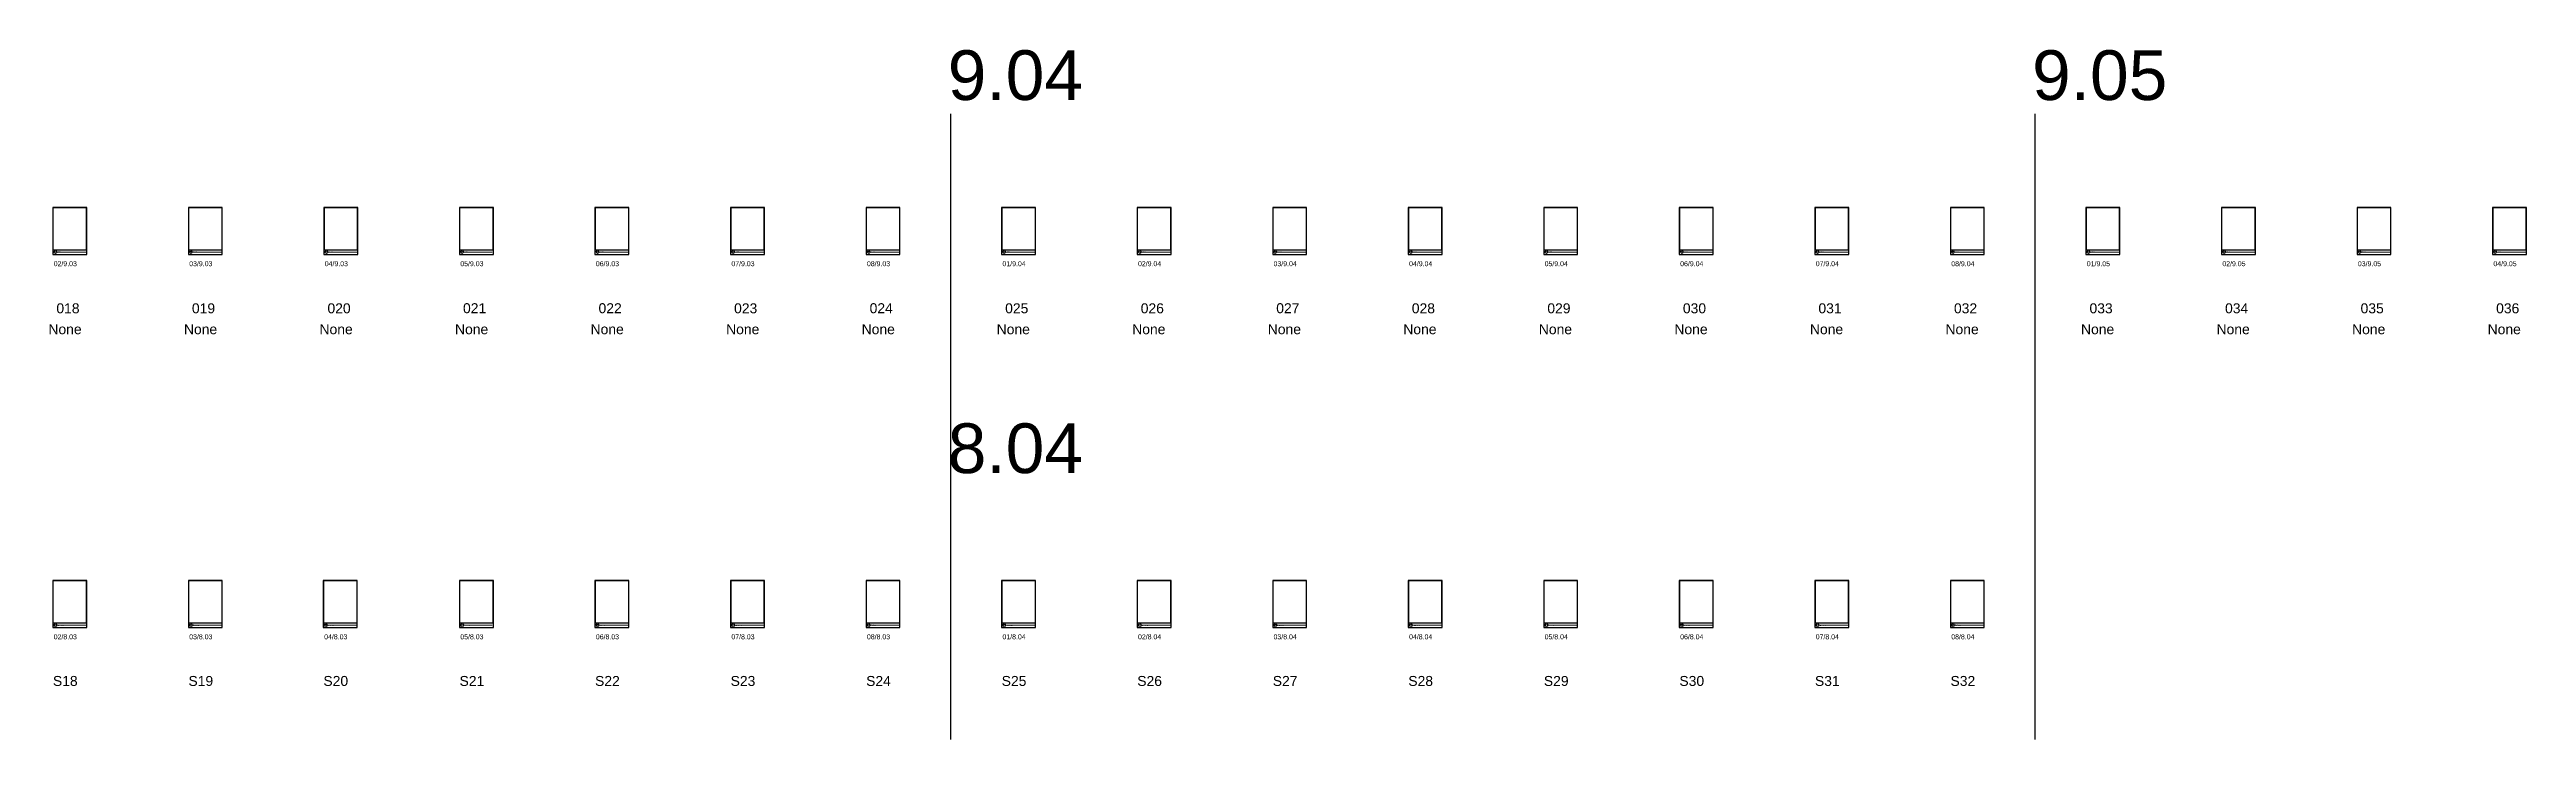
# Model space of a CAD drawing. Header units: inches. Extents: x -293 to 39679, y -468 to 488.
# Drawn here: x 2200 to 4589, y -468 to 198 of the extents above; entities that cross this region are included whole.
import ezdxf
from ezdxf.enums import TextEntityAlignment as Align

# ---------------------------------------------------------------- set-up
doc = ezdxf.new("R2010")
doc.units = ezdxf.units.IN
doc.header["$MEASUREMENT"] = 0
doc.layers.get('Defpoints').update_dxf_attribs({"color": 3})
doc.layers.add('NSE-Border', color=156, linetype='Continuous', plot=False)
doc.layers.add('NSE-Detail Border', color=7, linetype='Continuous')
doc.layers.add('NSE-Title', color=51, linetype='Continuous', lineweight=9)
doc.styles.add('004 - NSSM - Standard', font='arial.ttf', dxfattribs={"height": 0.4})
doc.styles.add('008 - NSSM - Standard', font='arial.ttf', dxfattribs={"height": 0.8})
doc.styles.add('048 - NSSM - Standard', font='arial.ttf', dxfattribs={"height": 4.8})
doc.styles.add('096 - NSSM - Standard', font='arial.ttf', dxfattribs={"height": 9.6})

# ---------------------------------------------------------------- blocks, each defined once
blk = doc.blocks.new('*U4')
blk.add_wipeout([(8.13, 1.13), (8.13, 0), (0, 0), (0, 11.31), (8.17, 11.31), (8.17, 0), (8.13, 0), (8.13, 11.27), (0.04, 11.27), (0.04, 1.13)])
at = {"layer": 'Defpoints', "ltscale": 0.0625}
blk.add_lwpolyline([(0.04, 1.13), (8.13, 1.13), (8.13, 11.27), (0.04, 11.27)], close=True, dxfattribs=at)
at = {"layer": 'Defpoints'}
blk.add_circle((0.63, 0.57), 0.312, dxfattribs=at)
at = {"layer": 'NSE-Border', "ltscale": 0.0625}
blk.add_lwpolyline([(0, 0), (8.17, 0), (8.17, 11.31), (0, 11.31)], close=True, dxfattribs=at)
at = {"layer": 'NSE-Title'}
blk.add_line((0.94, 0.57), (7.92, 0.57), dxfattribs=at)
at = {"layer": 'Defpoints', "style": '008 - NSSM - Standard'}
blk.add_attdef('DETAIL_NUMBER', text='', height=0.218, dxfattribs=at).set_placement((0.63, 0.57), align=Align.MIDDLE_CENTER)
at = {"layer": 'NSE-Title', "style": '004 - NSSM - Standard'}
blk.add_text('ARCH REF:', height=0.134, dxfattribs=at).set_placement((1.64, 0.46), align=Align.MIDDLE_CENTER)
for tag, p in [('DETAIL_DESCRIPTION', (1.13, 0.62)), ('ARCH_REF', (2.2, 0.39))]:
    blk.add_attdef(tag, p, '', height=0.134, dxfattribs=at)

msp = doc.modelspace()

# ---------------------------------------------------------------- linework, layer by layer
at = {"layer": 'Defpoints'}
for p, q in [((3068.92818, -467.75), (3068.92818, 136)), ((4114.93138, -467.75), (4114.93138, 136))]:
    msp.add_line(p, q, dxfattribs=at)

# ---------------------------------------------------------------- texts
for s, width, gutter_width, heights, insert, char_height, attachment_point, style in [('9.04', 15.7513444, 2, [0], (3065.95958, 197.25), 48, 1, '048 - NSSM - Standard'), ('9.05', 15.7513444, 2, [0], (4111.96278, 197.25), 48, 1, '048 - NSSM - Standard'), ('02/9.03', 15.7513444, 2, [0], (2214.70678, -6.28629), 4.8, 2, '048 - NSSM - Standard'), ('03/9.03', 15.7513444, 2, [0], (2345.45718, -6.28629), 4.8, 2, '048 - NSSM - Standard'), ('04/9.03', 15.7513444, 2, [0], (2476.20758, -6.28629), 4.8, 2, '048 - NSSM - Standard'), ('05/9.03', 15.7513444, 2, [0], (2606.95798, -6.28629), 4.8, 2, '048 - NSSM - Standard'), ('06/9.03', 15.7513444, 2, [4.96371], (2737.70838, -6.28629), 4.8, 2, '048 - NSSM - Standard'), ('07/9.03', 15.7513444, 2, [0], (2868.45878, -6.28629), 4.8, 2, '048 - NSSM - Standard'), ('08/9.03', 15.7513444, 2, [0], (2999.20918, -6.28629), 4.8, 2, '048 - NSSM - Standard'), ('01/9.04', 15.7513444, 2, [0], (3129.95958, -6.28629), 4.8, 2, '048 - NSSM - Standard'), ('02/9.04', 15.7513444, 2, [0], (3260.70998, -6.28629), 4.8, 2, '048 - NSSM - Standard'), ('03/9.04', 15.7513444, 2, [0], (3391.46038, -6.28629), 4.8, 2, '048 - NSSM - Standard'), ('04/9.04', 15.7513444, 2, [0], (3522.21078, -6.28629), 4.8, 2, '048 - NSSM - Standard'), ('05/9.04', 15.7513444, 2, [0], (3652.96118, -6.28629), 4.8, 2, '048 - NSSM - Standard'), ('06/9.04', 15.7513444, 2, [4.96371], (3783.71158, -6.28629), 4.8, 2, '048 - NSSM - Standard'), ('07/9.04', 15.7513444, 2, [0], (3914.46198, -6.28629), 4.8, 2, '048 - NSSM - Standard'), ('08/9.04', 15.7513444, 2, [0], (4045.21238, -6.28629), 4.8, 2, '048 - NSSM - Standard'), ('01/9.05', 15.7513444, 2, [0], (4175.96278, -6.28629), 4.8, 2, '048 - NSSM - Standard'), ('02/9.05', 15.7513444, 2, [0], (4306.71318, -6.28629), 4.8, 2, '048 - NSSM - Standard'), ('03/9.05', 15.7513444, 2, [0], (4437.46358, -6.28629), 4.8, 2, '048 - NSSM - Standard'), ('04/9.05', 15.7513444, 2, [0], (4568.21398, -6.28629), 4.8, 2, '048 - NSSM - Standard'), ('018', 16.3938227, 0.5, [0], (2217.31041, -51.7797), 9.6, 5, '096 - NSSM - Standard'), ('019', 16.3938227, 0.5, [0], (2348.06081, -51.7797), 9.6, 5, '096 - NSSM - Standard'), ('020', 16.3938227, 0.5, [0], (2478.81121, -51.7797), 9.6, 5, '096 - NSSM - Standard'), ('021', 16.3938227, 0.5, [0], (2609.56161, -51.69785), 9.6, 5, '096 - NSSM - Standard'), ('022', 16.3938227, 0.5, [0], (2740.31201, -51.69785), 9.6, 5, '096 - NSSM - Standard'), ('023', 16.3938227, 0.5, [0], (2871.06241, -51.78298), 9.6, 5, '096 - NSSM - Standard'), ('024', 16.3938227, 0.5, [0], (3001.81281, -51.69785), 9.6, 5, '096 - NSSM - Standard'), ('025', 16.3938227, 0.5, [0], (3132.56321, -51.7797), 9.6, 5, '096 - NSSM - Standard'), ('026', 16.3938227, 0.5, [0], (3263.31361, -51.7797), 9.6, 5, '096 - NSSM - Standard'), ('027', 16.3938227, 0.5, [0], (3394.06401, -51.69785), 9.6, 5, '096 - NSSM - Standard'), ('028', 16.3938227, 0.5, [0], (3524.81441, -51.7797), 9.6, 5, '096 - NSSM - Standard'), ('029', 16.3938227, 0.5, [0], (3655.56481, -51.7797), 9.6, 5, '096 - NSSM - Standard'), ('030', 16.3938227, 0.5, [0], (3786.31521, -51.78298), 9.6, 5, '096 - NSSM - Standard'), ('031', 16.3938227, 0.5, [0], (3917.06561, -51.78298), 9.6, 5, '096 - NSSM - Standard'), ('032', 16.3938227, 0.5, [0], (4047.81601, -51.78298), 9.6, 5, '096 - NSSM - Standard'), ('033', 16.3938227, 0.5, [0], (4178.56641, -51.78298), 9.6, 5, '096 - NSSM - Standard'), ('034', 16.3938227, 0.5, [0], (4309.31681, -51.78298), 9.6, 5, '096 - NSSM - Standard'), ('035', 16.3938227, 0.5, [0], (4440.06721, -51.78298), 9.6, 5, '096 - NSSM - Standard'), ('036', 16.3938227, 0.5, [0], (4570.81761, -51.78298), 9.6, 5, '096 - NSSM - Standard'), ('8.04', 78.6910982, 2, [0], (3065.95958, -162.75), 48, 1, '048 - NSSM - Standard'), ('02/8.03', 15.7513444, 2, [0], (2214.70678, -366.28629), 4.8, 2, '048 - NSSM - Standard'), ('03/8.03', 15.7513444, 2, [0], (2345.45718, -366.28629), 4.8, 2, '048 - NSSM - Standard'), ('04/8.03', 15.7513444, 2, [0], (2475.64282, -366.28629), 4.8, 2, '048 - NSSM - Standard'), ('05/8.03', 15.7513444, 2, [0], (2606.95798, -366.28629), 4.8, 2, '048 - NSSM - Standard'), ('06/8.03', 15.7513444, 2, [4.96371], (2737.70838, -366.28629), 4.8, 2, '048 - NSSM - Standard'), ('07/8.03', 15.7513444, 2, [0], (2868.45878, -366.28629), 4.8, 2, '048 - NSSM - Standard'), ('08/8.03', 15.7513444, 2, [0], (2999.20918, -366.28629), 4.8, 2, '048 - NSSM - Standard'), ('01/8.04', 15.7513444, 2, [0], (3129.95958, -366.28629), 4.8, 2, '048 - NSSM - Standard'), ('02/8.04', 15.7513444, 2, [0], (3260.70998, -366.28629), 4.8, 2, '048 - NSSM - Standard'), ('03/8.04', 15.7513444, 2, [0], (3391.46038, -366.28629), 4.8, 2, '048 - NSSM - Standard'), ('04/8.04', 15.7513444, 2, [0], (3522.21078, -366.28629), 4.8, 2, '048 - NSSM - Standard'), ('05/8.04', 15.7513444, 2, [0], (3652.96118, -366.28629), 4.8, 2, '048 - NSSM - Standard'), ('06/8.04', 15.7513444, 2, [4.96371], (3783.71158, -366.28629), 4.8, 2, '048 - NSSM - Standard'), ('07/8.04', 15.7513444, 2, [0], (3914.46198, -366.28629), 4.8, 2, '048 - NSSM - Standard'), ('08/8.04', 15.7513444, 2, [0], (4045.21238, -366.28629), 4.8, 2, '048 - NSSM - Standard'), ('S18', 16.3938227, 0.5, [0], (2214.70678, -411.34192), 9.6, 5, '096 - NSSM - Standard'), ('S19', 16.3938227, 0.5, [0], (2345.45718, -411.34192), 9.6, 5, '096 - NSSM - Standard'), ('S20', 16.3938227, 0.5, [0], (2475.64282, -411.34192), 9.6, 5, '096 - NSSM - Standard'), ('S21', 16.3938227, 0.5, [0], (2606.95798, -411.34192), 9.6, 5, '096 - NSSM - Standard'), ('S22', 16.3938227, 0.5, [0], (2737.70838, -411.34192), 9.6, 5, '096 - NSSM - Standard'), ('S23', 16.3938227, 0.5, [0], (2868.45878, -411.34192), 9.6, 5, '096 - NSSM - Standard'), ('S24', 16.3938227, 0.5, [0], (2999.20918, -411.34192), 9.6, 5, '096 - NSSM - Standard'), ('S25', 16.3938227, 0.5, [0], (3129.95958, -411.34192), 9.6, 5, '096 - NSSM - Standard'), ('S26', 16.3938227, 0.5, [0], (3260.70998, -411.34192), 9.6, 5, '096 - NSSM - Standard'), ('S27', 16.3938227, 0.5, [0], (3391.46038, -411.34192), 9.6, 5, '096 - NSSM - Standard'), ('S28', 16.3938227, 0.5, [0], (3522.21078, -411.34192), 9.6, 5, '096 - NSSM - Standard'), ('S29', 16.3938227, 0.5, [0], (3652.96118, -411.34192), 9.6, 5, '096 - NSSM - Standard'), ('S30', 16.3938227, 0.5, [0], (3783.71158, -411.34192), 9.6, 5, '096 - NSSM - Standard'), ('S31', 16.3938227, 0.5, [0], (3914.46198, -411.34192), 9.6, 5, '096 - NSSM - Standard'), ('S32', 16.3938227, 0.5, [0], (4045.21238, -411.34192), 9.6, 5, '096 - NSSM - Standard')]:
    msp.add_mtext_dynamic_manual_height_columns(s, width=width, gutter_width=gutter_width, heights=heights, dxfattribs=dict(at, insert=insert, char_height=char_height, attachment_point=attachment_point, style=style))
at = {"layer": 'NSE-Title', "char_height": 9.6, "width": 31.6499699, "attachment_point": 5, "style": '096 - NSSM - Standard'}
for insert in [(2214.45678, -72), (2345.20718, -72), (2475.95758, -72), (2606.70798, -72), (2737.45838, -72), (2868.20878, -72), (2998.95918, -72), (3129.20958, -72), (3259.95998, -72), (3390.71038, -72), (3521.46078, -72), (3652.21118, -72), (3782.96158, -72), (3913.71198, -72), (4044.46238, -72), (4175.21278, -72), (4305.96318, -72), (4436.71358, -72), (4567.46398, -72)]:
    msp.add_mtext('None', dxfattribs=dict(at, insert=insert))

# ---------------------------------------------------------------- next in the draw order: block references
at = {"layer": 'NSE-Detail Border', "xscale": 4, "yscale": 4, "zscale": 4}
for p, values in [((2202.70678, 0.25), {'DETAIL_DESCRIPTION': 'Description', 'ARCH_REF': 'None', 'DETAIL_NUMBER': '02'}), ((2333.45718, 0.25), {'DETAIL_DESCRIPTION': 'Description', 'ARCH_REF': 'None', 'DETAIL_NUMBER': '03'}), ((2464.20758, 0.25), {'DETAIL_DESCRIPTION': 'Description', 'ARCH_REF': 'None', 'DETAIL_NUMBER': '04'}), ((2594.95798, 0.25), {'DETAIL_DESCRIPTION': 'Description', 'ARCH_REF': 'None', 'DETAIL_NUMBER': '05'}), ((2725.70838, 0.25), {'DETAIL_DESCRIPTION': 'Description', 'ARCH_REF': 'None', 'DETAIL_NUMBER': '06'}), ((2856.45878, 0.25), {'DETAIL_DESCRIPTION': 'Description', 'ARCH_REF': 'None', 'DETAIL_NUMBER': '07'}), ((2987.20918, 0.25), {'DETAIL_DESCRIPTION': 'Description', 'ARCH_REF': 'None', 'DETAIL_NUMBER': '08'}), ((3117.95958, 0.25), {'DETAIL_DESCRIPTION': 'Description', 'ARCH_REF': 'None', 'DETAIL_NUMBER': '01'}), ((3248.70998, 0.25), {'DETAIL_DESCRIPTION': 'Description', 'ARCH_REF': 'None', 'DETAIL_NUMBER': '02'}), ((3379.46038, 0.25), {'DETAIL_DESCRIPTION': 'Description', 'ARCH_REF': 'None', 'DETAIL_NUMBER': '03'}), ((3510.21078, 0.25), {'DETAIL_DESCRIPTION': 'Description', 'ARCH_REF': 'None', 'DETAIL_NUMBER': '04'}), ((3640.96118, 0.25), {'DETAIL_DESCRIPTION': 'Description', 'ARCH_REF': 'None', 'DETAIL_NUMBER': '05'}), ((3771.71158, 0.25), {'DETAIL_DESCRIPTION': 'Description', 'ARCH_REF': 'None', 'DETAIL_NUMBER': '06'}), ((3902.46198, 0.25), {'DETAIL_DESCRIPTION': 'Description', 'ARCH_REF': 'None', 'DETAIL_NUMBER': '07'}), ((4033.21238, 0.25), {'DETAIL_DESCRIPTION': 'Description', 'ARCH_REF': 'None', 'DETAIL_NUMBER': '08'}), ((4163.96278, 0.25), {'DETAIL_DESCRIPTION': 'Description', 'ARCH_REF': 'None', 'DETAIL_NUMBER': '01'}), ((4294.71318, 0.25), {'DETAIL_DESCRIPTION': 'Description', 'ARCH_REF': 'None', 'DETAIL_NUMBER': '02'}), ((4425.46358, 0.25), {'DETAIL_DESCRIPTION': 'Description', 'ARCH_REF': 'None', 'DETAIL_NUMBER': '03'}), ((4556.21398, 0.25), {'DETAIL_DESCRIPTION': 'Description', 'ARCH_REF': 'None', 'DETAIL_NUMBER': '04'}), ((2202.70678, -359.75), {'DETAIL_DESCRIPTION': 'Description', 'ARCH_REF': 'None', 'DETAIL_NUMBER': 'S18'}), ((2333.45718, -359.75), {'DETAIL_DESCRIPTION': 'Description', 'ARCH_REF': 'None', 'DETAIL_NUMBER': 'S19'}), ((2463.64282, -359.75), {'DETAIL_DESCRIPTION': 'Description', 'ARCH_REF': 'None', 'DETAIL_NUMBER': 'S20'}), ((2594.95798, -359.75), {'DETAIL_DESCRIPTION': 'Description', 'ARCH_REF': 'None', 'DETAIL_NUMBER': 'S21'}), ((2725.70838, -359.75), {'DETAIL_DESCRIPTION': 'Description', 'ARCH_REF': 'None', 'DETAIL_NUMBER': 'S22'}), ((2856.45878, -359.75), {'DETAIL_DESCRIPTION': 'Description', 'ARCH_REF': 'None', 'DETAIL_NUMBER': 'S23'}), ((2987.20918, -359.75), {'DETAIL_DESCRIPTION': 'Description', 'ARCH_REF': 'None', 'DETAIL_NUMBER': 'S24'}), ((3117.95958, -359.75), {'DETAIL_DESCRIPTION': 'Description', 'ARCH_REF': 'None', 'DETAIL_NUMBER': 'S25'}), ((3248.70998, -359.75), {'DETAIL_DESCRIPTION': 'Description', 'ARCH_REF': 'None', 'DETAIL_NUMBER': 'S26'}), ((3379.46038, -359.75), {'DETAIL_DESCRIPTION': 'Description', 'ARCH_REF': 'None', 'DETAIL_NUMBER': 'S27'}), ((3510.21078, -359.75), {'DETAIL_DESCRIPTION': 'Description', 'ARCH_REF': 'None', 'DETAIL_NUMBER': 'S28'}), ((3640.96118, -359.75), {'DETAIL_DESCRIPTION': 'Description', 'ARCH_REF': 'None', 'DETAIL_NUMBER': 'S29'}), ((3771.71158, -359.75), {'DETAIL_DESCRIPTION': 'Description', 'ARCH_REF': 'None', 'DETAIL_NUMBER': 'S30'}), ((3902.46198, -359.75), {'DETAIL_DESCRIPTION': 'Description', 'ARCH_REF': 'None', 'DETAIL_NUMBER': 'S31'}), ((4033.21238, -359.75), {'DETAIL_DESCRIPTION': 'Description', 'ARCH_REF': 'None', 'DETAIL_NUMBER': 'S32'})]:
    msp.add_blockref('*U4', p, dxfattribs=at).add_auto_attribs(values)

doc.saveas('drawing.dxf')
